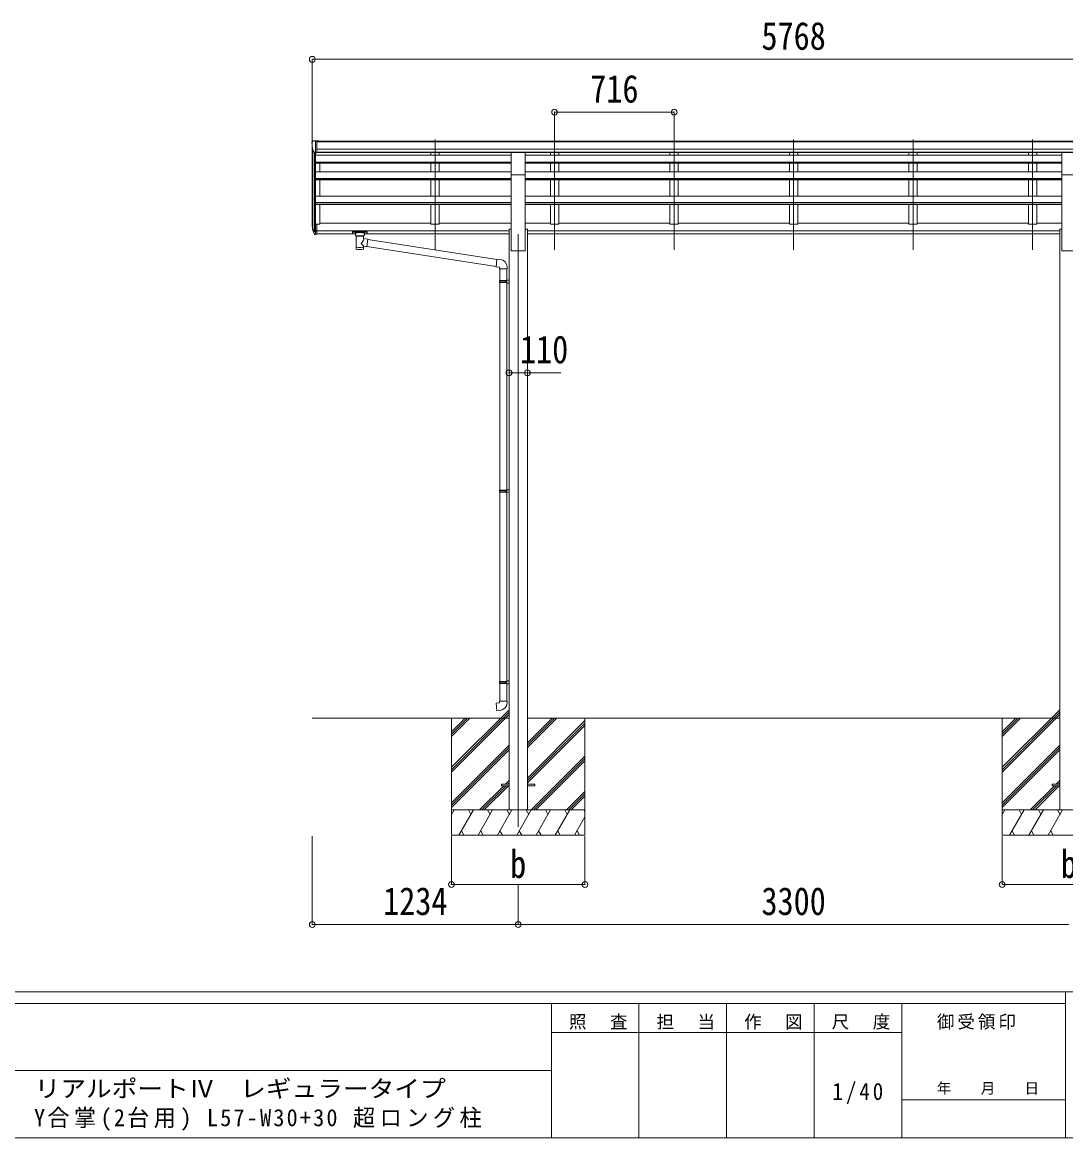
# Model space of a CAD drawing. Units: millimetres at full size. Extents: x -9783 to 9892, y -6828 to 6752.
# Drawn here: x 35 to 6288, y -6828 to -144 of the extents above; entities that cross this region are included whole.
import ezdxf
from ezdxf.enums import TextEntityAlignment as Align

# ---------------------------------------------------------------- set-up
doc = ezdxf.new("R2010")
doc.units = ezdxf.units.MM
doc.header["$LTSCALE"] = 35
doc.header["$PDMODE"] = 32
doc.header["$PDSIZE"] = 35
for name, color, linetype, lineweight in [('0-0_0', 7, 'Continuous', 9), ('0-1_本体', 4, 'Continuous', 9), ('0-2_部品', 7, 'Continuous', 9), ('0-8_PARTS2', 2, 'Continuous', 9), ('0-A_寸法', 6, 'Continuous', 9), ('F-0_240', 7, 'Continuous', 9)]:
    doc.layers.add(name, color=color, linetype=linetype, lineweight=lineweight)
doc.styles.add('ＭＳ ゴシック', font='')
doc.styles.get('ＭＳ ゴシック').set_extended_font_data('MS Gothic')

msp = doc.modelspace()

# ---------------------------------------------------------------- linework, layer by layer
at = {"layer": '0-0_0'}
for p, q in [((2607.05, -4608.61), (2951.85, -4263.81)), ((5907.05, -4608.61), (6251.85, -4263.81)), ((1773.05, -4314.43), (2951.85, -4314.43)), ((2607.05, -4622.75), (2951.85, -4277.95)), ((2607.05, -4636.89), (2951.85, -4292.09)), ((2607.05, -4314.43), (2607.05, -5014.43)), ((2607.05, -4424.76), (2717.38, -4314.43)), ((2607.05, -4410.62), (2703.24, -4314.43)), ((2607.05, -4396.48), (2689.09, -4314.43)), ((3061.85, -4314.43), (6251.85, -4314.43)), ((3061.85, -4490.46), (3237.88, -4314.43)), ((3061.85, -4476.32), (3223.74, -4314.43)), ((3061.85, -4462.18), (3209.59, -4314.43)), ((3061.85, -4674.31), (3407.05, -4329.11)), ((3061.85, -4688.45), (3407.05, -4343.25)), ((3407.05, -4314.43), (3407.05, -5014.43)), ((5907.05, -4622.75), (6251.85, -4277.95)), ((5907.05, -4636.89), (6251.85, -4292.09)), ((5907.05, -4314.43), (5907.05, -5014.43)), ((5907.05, -4424.76), (6017.38, -4314.43)), ((5907.05, -4410.62), (6003.24, -4314.43)), ((5907.05, -4396.48), (5989.09, -4314.43)), ((3061.85, -4702.59), (3407.05, -4357.39)), ((2607.05, -4820.74), (2951.85, -4475.94)), ((5907.05, -4820.74), (6251.85, -4475.94)), ((2607.05, -4834.88), (2951.85, -4490.08)), ((2607.05, -4849.02), (2951.85, -4504.23)), ((3083.86, -4864.43), (3407.05, -4541.24)), ((5907.05, -4834.88), (6251.85, -4490.08)), ((5907.05, -4849.02), (6251.85, -4504.23)), ((3098, -4864.43), (3407.05, -4555.38)), ((3112.14, -4864.43), (3407.05, -4569.52)), ((2775.49, -4864.43), (2920.99, -4718.93)), ((2789.63, -4864.43), (2935.13, -4718.93)), ((2803.77, -4864.43), (2949.27, -4718.93)), ((2929.99, -4709.93), (2951.85, -4688.07)), ((2944.13, -4709.93), (2951.85, -4702.21)), ((6075.49, -4864.43), (6220.99, -4718.93)), ((6089.63, -4864.43), (6235.13, -4718.93)), ((6103.77, -4864.43), (6249.27, -4718.93)), ((6229.99, -4709.93), (6251.85, -4688.07)), ((6244.13, -4709.93), (6251.85, -4702.21)), ((3295.99, -4864.43), (3407.05, -4753.37)), ((3310.13, -4864.43), (3407.05, -4767.51)), ((3324.27, -4864.43), (3407.05, -4781.66)), ((3407.05, -4864.43), (2607.05, -4864.43)), ((2607.05, -4891.93), (2622.93, -4864.43)), ((2651.79, -5014.43), (2738.4, -4864.43)), ((2723.4, -4890.41), (2708.4, -4864.43)), ((2767.26, -5014.43), (2853.87, -4864.43)), ((2838.87, -4890.41), (2823.86, -4864.43)), ((2882.73, -5014.43), (2969.34, -4864.43)), ((2954.34, -4890.41), (2939.33, -4864.43)), ((2998.2, -5014.43), (3084.81, -4864.43)), ((3069.81, -4890.41), (3054.8, -4864.43)), ((3113.67, -5014.43), (3200.28, -4864.43)), ((3185.28, -4890.41), (3170.28, -4864.43)), ((3229.14, -5014.43), (3315.75, -4864.43)), ((3285.75, -4864.43), (3300.75, -4890.41)), ((3401.22, -4864.43), (3407.05, -4874.53)), ((6707.05, -4864.43), (5907.05, -4864.43)), ((5907.05, -4891.93), (5922.93, -4864.43)), ((5951.79, -5014.43), (6038.4, -4864.43)), ((6023.4, -4890.41), (6008.4, -4864.43)), ((6067.26, -5014.43), (6153.87, -4864.43)), ((6138.87, -4890.41), (6123.86, -4864.43)), ((6182.73, -5014.43), (6269.34, -4864.43)), ((6254.34, -4890.41), (6239.33, -4864.43)), ((3344.61, -5014.43), (3407.05, -4906.29)), ((2666.79, -4988.45), (2681.79, -5014.43)), ((2782.26, -4988.45), (2797.26, -5014.43)), ((2897.73, -4988.45), (2912.73, -5014.43)), ((3013.2, -4988.45), (3028.2, -5014.43)), ((3128.67, -4988.45), (3143.67, -5014.43)), ((3244.14, -4988.45), (3259.14, -5014.43)), ((3359.61, -4988.45), (3374.61, -5014.43)), ((5966.79, -4988.45), (5981.79, -5014.43)), ((6082.26, -4988.45), (6097.26, -5014.43)), ((6197.73, -4988.45), (6212.73, -5014.43)), ((2607.05, -5014.43), (3407.05, -5014.43)), ((5907.05, -5014.43), (6707.05, -5014.43))]:
    msp.add_line(p, q, dxfattribs=at)
at = {"layer": '0-1_本体'}
for p, q in [((1799.55, -856.01), (7504.55, -856.01)), ((1799.55, -861.37), (7514.55, -861.37)), ((1773.05, -1355.17), (1773.05, -892.76)), ((1777.33, -911.56), (1777.33, -1379.43)), ((1787.05, -926.92), (1787.05, -1397.43)), ((1793.05, -926.39), (1793.05, -1353)), ((1799.55, -904.89), (7514.55, -904.89)), ((1799.55, -922.56), (7514.55, -922.56)), ((2964.55, -924.93), (1799.55, -924.93)), ((2484.05, -924.93), (2484.05, -941.2)), ((2534.05, -924.93), (2534.05, -941.2)), ((3049.55, -925.05), (6264.55, -925.05)), ((3200.05, -924.93), (3200.05, -941.2)), ((3250.05, -924.93), (3250.05, -941.2)), ((3916.05, -924.93), (3916.05, -941.2)), ((3966.05, -924.93), (3966.05, -941.2)), ((4632.05, -924.93), (4632.05, -941.2)), ((4682.05, -924.93), (4682.05, -941.2)), ((5348.05, -924.93), (5348.05, -941.2)), ((5398.05, -924.93), (5398.05, -941.2)), ((6064.05, -925.05), (6064.05, -940.79)), ((6114.05, -925.05), (6114.05, -940.79)), ((2964.55, -940.79), (1793.05, -940.79)), ((1793.05, -982.49), (2964.55, -982.49)), ((1793.05, -984.18), (2964.55, -984.18)), ((1793.05, -988.59), (2964.55, -988.59)), ((1818.05, -1039.56), (1818.05, -988.59)), ((2484.05, -988.59), (2484.05, -994.35)), ((2484.05, -988.59), (2484.05, -1039.56)), ((2534.05, -988.59), (2534.05, -994.35)), ((2534.05, -988.59), (2534.05, -1039.56)), ((6264.55, -940.79), (3049.55, -940.79)), ((3049.55, -982.49), (6264.55, -982.49)), ((3049.55, -984.18), (6264.55, -984.18)), ((3049.55, -988.59), (6264.55, -988.59)), ((3200.05, -988.59), (3200.05, -994.35)), ((3200.05, -988.59), (3200.05, -1039.56)), ((3250.05, -988.59), (3250.05, -1039.58)), ((3250.05, -989), (3250.05, -994.77)), ((3916.05, -988.59), (3916.05, -1039.58)), ((3916.05, -989), (3916.05, -994.77)), ((3966.05, -988.59), (3966.05, -1039.58)), ((3966.05, -989), (3966.05, -994.77)), ((4632.05, -988.59), (4632.05, -1039.58)), ((4632.05, -989), (4632.05, -994.77)), ((4682.05, -988.59), (4682.05, -1039.58)), ((4682.05, -989), (4682.05, -994.77)), ((5348.05, -988.59), (5348.05, -1039.58)), ((5348.05, -989), (5348.05, -994.77)), ((5398.05, -988.59), (5398.05, -1039.58)), ((5398.05, -989), (5398.05, -994.77)), ((6064.05, -988.59), (6064.05, -1039.58)), ((6064.05, -989), (6064.05, -994.77)), ((6114.05, -988.59), (6114.05, -1039.58)), ((6114.05, -989), (6114.05, -994.77)), ((1793.05, -1039.58), (2964.55, -1039.58)), ((2964.55, -1514.43), (2964.55, -1058.8)), ((3049.55, -1039.58), (6264.55, -1039.58)), ((3049.55, -1514.43), (3049.55, -1058.8)), ((6264.55, -1514.43), (6264.55, -1058.8)), ((1793.05, -1080.23), (2964.55, -1080.23)), ((1793.05, -1081.91), (2964.55, -1081.91)), ((1793.05, -1088.63), (2964.55, -1088.63)), ((1818.05, -1185.31), (1818.05, -1088.62)), ((2484.05, -1088.62), (2484.05, -1185.31)), ((2534.05, -1088.62), (2534.05, -1185.31)), ((3049.55, -1080.23), (6264.55, -1080.23)), ((3049.55, -1081.91), (6264.55, -1081.91)), ((3049.55, -1088.63), (6264.55, -1088.63)), ((3200.05, -1088.62), (3200.05, -1185.31)), ((3250.05, -1088.62), (3250.05, -1185.31)), ((3916.05, -1089.03), (3916.05, -1185.31)), ((3966.05, -1089.03), (3966.05, -1185.31)), ((4632.05, -1089.03), (4632.05, -1185.31)), ((4682.05, -1089.03), (4682.05, -1185.31)), ((5348.05, -1089.03), (5348.05, -1185.31)), ((5398.05, -1089.03), (5398.05, -1185.31)), ((6064.05, -1089.03), (6064.05, -1185.31)), ((6114.05, -1089.03), (6114.05, -1185.31)), ((1793.05, -1185.31), (2964.55, -1185.31)), ((3049.55, -1185.31), (6264.55, -1185.31)), ((2964.55, -1224.77), (1793.05, -1224.77)), ((2964.55, -1226.45), (1793.05, -1226.45)), ((2964.55, -1235.49), (1793.05, -1235.49)), ((1818.05, -1353.82), (1818.05, -1235.91)), ((2484.05, -1235.49), (2484.05, -1353.82)), ((6264.55, -1224.77), (3049.55, -1224.77)), ((6264.55, -1226.45), (3049.55, -1226.45)), ((6264.55, -1235.49), (3049.55, -1235.49)), ((3200.05, -1235.49), (3200.05, -1353.82)), ((3916.05, -1235.49), (3916.05, -1353.82)), ((4632.05, -1235.49), (4632.05, -1353.82)), ((5348.05, -1235.49), (5348.05, -1353.82)), ((6064.05, -1235.49), (6064.05, -1353.82)), ((1799.55, -1353.82), (1818.05, -1353.82)), ((1799.55, -1392.92), (2952.05, -1392.92)), ((1799.55, -1394.3), (2952.05, -1394.3)), ((1818.05, -1348.61), (2484.05, -1348.61)), ((2534.05, -1348.61), (2964.55, -1348.61)), ((2952.05, -1384.43), (2964.55, -1384.43)), ((2952.05, -1384.43), (2952.05, -4864.43)), ((3049.55, -1348.61), (3200.05, -1348.61)), ((3049.55, -1384.43), (3062.05, -1384.43)), ((3062.05, -1384.43), (3062.05, -4864.43)), ((3062.05, -1392.92), (6252.05, -1392.92)), ((3062.05, -1394.3), (6252.05, -1394.3)), ((3250.05, -1348.61), (3916.05, -1348.61)), ((3966.05, -1348.61), (4632.05, -1348.61)), ((4682.05, -1348.61), (5348.05, -1348.61)), ((5398.05, -1348.61), (6064.05, -1348.61)), ((6114.05, -1348.61), (6264.55, -1348.61)), ((6252.05, -1384.43), (6264.55, -1384.43)), ((6252.05, -1384.43), (6252.05, -4864.43)), ((1799.55, -1411.47), (2031.05, -1411.47)), ((2085.05, -1411.47), (2952.05, -1411.47)), ((3062.05, -1411.47), (6252.05, -1411.47)), ((2964.55, -1514.43), (3049.55, -1514.43)), ((6264.55, -1514.43), (6349.55, -1514.43))]:
    msp.add_line(p, q, dxfattribs=at)
for points in [[(2534.05, -1235.49), (2534.05, -1353.82), (2484.05, -1353.82)], [(3250.05, -1235.49), (3250.05, -1353.82), (3200.05, -1353.82)], [(3966.05, -1235.49), (3966.05, -1353.82), (3916.05, -1353.82)], [(4682.05, -1235.49), (4682.05, -1353.82), (4632.05, -1353.82)], [(5398.05, -1235.49), (5398.05, -1353.82), (5348.05, -1353.82)], [(6114.05, -1235.49), (6114.05, -1353.82), (6064.05, -1353.82)]]:
    msp.add_lwpolyline(points, dxfattribs=at)
at = {"layer": '0-2_部品'}
for p, q in [((1771.05, -863.78), (1771.05, -864.41)), ((1777.96, -854.98), (1773.89, -860.78)), ((1781.05, -854.41), (1778.72, -854.55)), ((1781.05, -854.41), (1799.55, -854.41)), ((1793.05, -927.39), (1793.05, -854.41)), ((1799.55, -854.41), (1809.55, -854.5)), ((1799.55, -926.39), (1799.55, -854.41)), ((1809.55, -856.01), (1809.55, -854.5)), ((1785.42, -925.58), (1776.15, -909.52)), ((1793.05, -927.39), (1787.84, -927.08)), ((1799.55, -926.39), (1793.05, -926.39)), ((2964.55, -924.65), (3049.55, -924.65)), ((2964.55, -1058.8), (2964.55, -924.65)), ((3049.55, -1058.8), (3049.55, -924.65)), ((6264.55, -924.65), (6349.55, -924.65)), ((6264.55, -1058.8), (6264.55, -924.65)), ((2964.55, -1058.8), (3049.55, -1058.8)), ((6264.55, -1058.8), (6349.55, -1058.8)), ((1775.44, -1379.04), (1785.6, -1398.21)), ((1786.61, -1396.96), (1776.86, -1378.54)), ((1778.03, -1395.89), (1785.6, -1413.38)), ((1793.05, -1397.71), (1787.91, -1397.71)), ((1793.05, -1399.71), (1788.2, -1399.71)), ((1793.05, -1353), (1793.05, -1414.88)), ((1799.55, -1353), (1793.05, -1353)), ((1799.55, -1391.31), (1793.05, -1391.31)), ((1799.55, -1396.71), (1793.05, -1396.71)), ((1799.55, -1353), (1799.55, -1414.06)), ((2014.55, -1399.77), (2014.55, -1410.53)), ((2014.55, -1399.96), (2014.55, -1401.5)), ((2016.55, -1399.11), (2099.55, -1399.11)), ((2016.55, -1401.29), (2099.55, -1401.29)), ((2101.55, -1399.77), (2101.55, -1410.53)), ((1793.05, -1414.88), (1788.2, -1414.88)), ((1799.55, -1414.06), (1793.05, -1414.06)), ((2016.55, -1411.2), (2031.05, -1411.2)), ((2031.05, -1418), (2031.05, -1407.73)), ((2035.15, -1422.5), (2035.13, -1502.79)), ((2080.95, -1440.08), (2080.95, -1422.49)), ((2106.17, -1443.98), (2080.95, -1440.07)), ((2085.05, -1418), (2085.05, -1407.73)), ((2085.05, -1411.2), (2099.55, -1411.2)), ((2106.17, -1443.98), (2099.15, -1489.24)), ((2878.28, -1565.83), (2105.86, -1446)), ((2080.96, -1502.79), (2080.95, -1486.17)), ((2080.95, -1486.42), (2099.15, -1489.24)), ((2874.46, -1607.74), (2099.42, -1487.5)), ((2898.97, -1565.64), (2878.13, -1563.82)), ((2894.05, -1621.39), (2940.05, -1621.39)), ((2896.05, -1621.39), (2896.05, -1692.35)), ((2938.05, -1621.39), (2938.05, -1689.79)), ((2940.05, -1621.39), (2940.05, -1610.47)), ((2894.05, -1694.35), (2895.05, -1692.35)), ((2894.05, -1694.35), (2938.05, -1694.35)), ((2894.05, -1694.35), (2894.05, -1702.35)), ((2894.05, -1702.35), (2938.05, -1702.35)), ((2894.05, -1702.35), (2895.05, -1704.35)), ((2895.05, -1692.35), (2938.05, -1692.35)), ((2895.05, -1704.35), (2938.05, -1704.35)), ((2896.05, -1704.35), (2896.05, -2948.12)), ((2933.57, -1694.35), (2933.14, -1692.35)), ((2936.05, -1689.85), (2952.05, -1689.38)), ((2936.05, -1691.85), (2936.05, -1689.85)), ((2936.05, -1691.85), (2938.05, -1691.85)), ((2936.05, -1706.85), (2936.05, -1704.85)), ((2936.05, -1706.85), (2952.05, -1707.32)), ((2938.05, -1706.91), (2938.05, -2945.57)), ((2952.05, -1689.38), (2952.05, -1707.32)), ((2894.05, -2950.12), (2895.05, -2948.12)), ((2894.05, -2950.12), (2938.05, -2950.12)), ((2894.05, -2950.12), (2894.05, -2958.12)), ((2894.05, -2958.12), (2938.05, -2958.12)), ((2894.05, -2958.12), (2895.05, -2960.12)), ((2895.05, -2948.12), (2938.05, -2948.12)), ((2895.05, -2960.12), (2938.05, -2960.12)), ((2896.05, -2960.12), (2896.05, -4093.7)), ((2933.57, -2950.12), (2933.14, -2948.12)), ((2936.05, -2945.62), (2952.05, -2945.15)), ((2936.05, -2947.62), (2936.05, -2945.62)), ((2936.05, -2947.62), (2938.05, -2947.62)), ((2936.05, -2962.62), (2936.05, -2960.62)), ((2936.05, -2962.62), (2952.05, -2963.1)), ((2938.05, -2962.68), (2938.05, -4091.14)), ((2952.05, -2945.15), (2952.05, -2963.1)), ((2894.05, -4095.7), (2895.05, -4093.7)), ((2894.05, -4095.7), (2938.05, -4095.7)), ((2894.05, -4095.7), (2894.05, -4103.7)), ((2894.05, -4103.7), (2938.05, -4103.7)), ((2894.05, -4103.7), (2895.05, -4105.7)), ((2895.05, -4093.7), (2938.05, -4093.7)), ((2895.05, -4105.7), (2938.05, -4105.7)), ((2896.05, -4105.7), (2896.05, -4211.84)), ((2933.57, -4095.7), (2933.14, -4093.7)), ((2936.05, -4091.2), (2952.05, -4090.73)), ((2936.05, -4093.2), (2936.05, -4091.2)), ((2936.05, -4093.2), (2938.05, -4093.2)), ((2936.05, -4108.2), (2936.05, -4106.2)), ((2936.05, -4108.2), (2952.05, -4108.67)), ((2938.05, -4108.26), (2938.05, -4211.84)), ((2952.05, -4090.73), (2952.05, -4108.67)), ((2894.05, -4211.84), (2940.05, -4211.84)), ((2894.05, -4221.84), (2894.05, -4211.84)), ((2940.05, -4211.84), (2940.05, -4222.75))]:
    msp.add_line(p, q, dxfattribs=at)
at = {"layer": '0-2_部品', "color": 4}
for p, q in [((2907.05, -4709.93), (2907.05, -4718.93)), ((2952.05, -4709.93), (2907.05, -4709.93)), ((2952.05, -4718.93), (2907.05, -4718.93)), ((3107.05, -4709.93), (3062.05, -4709.93)), ((3107.05, -4718.93), (3062.05, -4718.93)), ((3107.05, -4709.93), (3107.05, -4718.93)), ((6207.05, -4709.93), (6207.05, -4718.93)), ((6252.05, -4709.93), (6207.05, -4709.93)), ((6252.05, -4718.93), (6207.05, -4718.93))]:
    msp.add_line(p, q, dxfattribs=at)
at = {"layer": '0-2_部品'}
for points in [[(2014.55, -1399.77), (2014.59, -1399.58), (2014.67, -1399.44), (2014.77, -1399.35), (2014.87, -1399.29), (2014.99, -1399.24), (2015.28, -1399.18), (2015.77, -1399.13), (2016.31, -1399.11), (2016.55, -1399.11)], [(2099.55, -1399.11), (2099.9, -1399.11), (2100.43, -1399.14), (2100.88, -1399.19), (2101.18, -1399.27), (2101.35, -1399.36), (2101.47, -1399.5), (2101.54, -1399.68), (2101.55, -1399.77)], [(2014.55, -1410.53), (2014.59, -1410.73), (2014.67, -1410.86), (2014.77, -1410.96), (2014.87, -1411.02), (2014.99, -1411.06), (2015.28, -1411.13), (2015.77, -1411.17), (2016.31, -1411.19), (2016.55, -1411.2)], [(2031.09, -1417.95), (2031.06, -1418.3), (2031.31, -1419.26), (2031.83, -1420.14), (2032.63, -1420.98), (2033.75, -1421.78), (2035.15, -1422.5)], [(2080.95, -1422.49), (2081.18, -1422.4), (2082.54, -1421.66), (2083.65, -1420.82), (2084.41, -1419.95), (2084.87, -1419.05), (2085.04, -1418.16)], [(2099.55, -1411.2), (2099.9, -1411.19), (2100.43, -1411.17), (2100.88, -1411.11), (2101.18, -1411.04), (2101.35, -1410.94), (2101.47, -1410.8), (2101.54, -1410.62), (2101.55, -1410.53)], [(2878.13, -1563.82), (2874.12, -1609.64), (2894.05, -1611.39), (2894.05, -1621.39)], [(2933.57, -1694.35), (2933.57, -1702.35), (2933.14, -1704.35)], [(2936.05, -1704.85), (2938.05, -1704.85), (2938.05, -1691.85)], [(2933.57, -2950.12), (2933.57, -2958.12), (2933.14, -2960.12)], [(2936.05, -2960.62), (2938.05, -2960.62), (2938.05, -2947.62)], [(2933.57, -4095.7), (2933.57, -4103.7), (2933.14, -4105.7)], [(2936.05, -4106.2), (2938.05, -4106.2), (2938.05, -4093.2)], [(2898.97, -4267.58), (2878.13, -4269.4), (2874.12, -4223.58), (2894.05, -4221.84)]]:
    msp.add_lwpolyline(points, dxfattribs=at)
for centre, radius, start, end in [((1774.05, -863.78), 3, 93, 180), ((1973.05, -864.41), 202, 180, 192.90261), ((1778.78, -855.55), 1, 93.5, 145), ((1788.02, -924.08), 3, 210, 266.5), ((1861.71, -1356.87), 89.07, 174.49576, 194.41188), ((1861, -1352.59), 88.05, 177.22392, 197.21071), ((1906.27, -1359.81), 133.22, 183.27987, 195.71302), ((1788.2, -1396.71), 3, 210, 270), ((1787.91, -1396.21), 1.5, 210, 270), ((1788.2, -1411.88), 3, 210, 270), ((2895.05, -1610.47), 45, 0, 85), ((2895.05, -4222.75), 45, 275, 0)]:
    msp.add_arc(centre, radius, start, end, dxfattribs=at)
for centre, major_axis, ratio, start_param, end_param in [((2016.55, -1401.5), (2, 0), 0.109601, 1.5707963, 3.1415927), ((2099.55, -1401.5), (2, 0), 0.109601, 0, 1.5707963), ((2058.05, -1407.73), (27, 0), 0.122176, 6.2831853, 9.424778), ((2058.06, -1422.96), (-22.91, 0.42), 0.072511, 0.0008029, 1.5715993), ((2058.06, -1424.58), (-22.91, 0.42), 0.072511, 0.0008029, 1.5715993), ((2058.04, -1422.96), (22.92, 0.42), 0.07247, 4.71158, 6.2823764), ((2058.04, -1424.58), (22.92, 0.42), 0.07247, 4.71158, 6.2823764), ((2058.05, -1466.62), (-22.81, -26.62), 0.234429, 1.6855472, 3.1268519), ((2060.6, -1463.97), (20.32, -22.25), 0.045535, 0.0389954, 1.3075346), ((2069.05, -1418), (16, 0), 0.361356, 6.2636979, 6.2831853), ((2058.05, -1502.79), (22.92, 0), 0.101955, 3.1415499, 6.2833984), ((2058.05, -1490.35), (22.91, 0), 0.122865, 3.1415927, 6.2831853)]:
    msp.add_ellipse(centre, major_axis=major_axis, ratio=ratio, start_param=start_param, end_param=end_param, dxfattribs=at)
at = {"layer": '0-8_PARTS2'}
for p, q in [((2509.05, -1508.23), (2509.05, -845.7)), ((3225.05, -1508.23), (3225.05, -845.7)), ((3941.05, -1508.23), (3941.05, -845.7)), ((4657.05, -1508.23), (4657.05, -845.7)), ((5373.05, -1508.23), (5373.05, -845.7)), ((6089.05, -1508.23), (6089.05, -845.7)), ((3007.05, -1414.43), (3007.05, -4964.43))]:
    msp.add_line(p, q, dxfattribs=at)
at = {"layer": '0-A_寸法'}
for p, q in [((1773.05, -366.07), (1773.05, -911.69)), ((1773.05, -366.07), (7541.05, -366.07)), ((3225.05, -682.69), (3225.05, -911.69)), ((3225.05, -682.69), (3941.05, -682.69)), ((3941.05, -682.69), (3941.05, -911.69)), ((2951.85, -2244.61), (3061.85, -2244.61)), ((3061.85, -2244.61), (3261.85, -2244.61)), ((1773.05, -5550.79), (1773.05, -5021.85)), ((2607.05, -5310.82), (2607.05, -5021.85)), ((3407.05, -5310.82), (3407.05, -5021.85)), ((5907.05, -5310.82), (5907.05, -5021.85)), ((2607.05, -5310.82), (3407.05, -5310.82)), ((3007.05, -5550.79), (3007.05, -5310.82)), ((5907.05, -5310.82), (6707.05, -5310.82)), ((1773.05, -5550.79), (3007.05, -5550.79)), ((3007.05, -5550.79), (6307.05, -5550.79))]:
    msp.add_line(p, q, dxfattribs=at)
for p in [(1773.05, -366.07), (3225.05, -682.69), (3941.05, -682.69), (2951.85, -2244.61), (3061.85, -2244.61), (2607.05, -5310.82), (3407.05, -5310.82), (5907.05, -5310.82), (1773.05, -5550.79), (3007.05, -5550.79)]:
    msp.add_point(p, dxfattribs=at)
at = {"layer": 'F-0_240', "color": 5}
for p, q in [((-9783.03, -5953.1), (9396.97, -5953.1)), ((6285.75, -5953.1), (6285.75, -6828.1)), ((-9783.03, -6023.1), (6285.75, -6023.1)), ((3205.75, -6023.1), (3205.75, -6828.1)), ((3730.75, -6023.1), (3730.75, -6828.1)), ((4255.75, -6023.1), (4255.75, -6828.1)), ((4780.75, -6023.1), (4780.75, -6828.1)), ((5305.75, -6023.1), (5305.75, -6828.1)), ((3205.75, -6198.1), (5305.75, -6198.1)), ((-3969.25, -6425.6), (3205.75, -6425.6)), ((5305.75, -6600.6), (6285.75, -6600.6)), ((-9783.03, -6828.1), (9396.97, -6828.1))]:
    msp.add_line(p, q, dxfattribs=at)

# ---------------------------------------------------------------- texts
at = {"layer": '0-A_寸法', "color": 7, "style": 'ＭＳ ゴシック', "width": 0.85}
for s, p in [('5768', (4464.55, -359.07)), ('716', (3438.67, -675.69)), ('110', (3017.47, -2237.61)), ('b', (2958.92, -5321.32)), ('b', (6258.92, -5321.32)), ('1234', (2197.55, -5543.79)), ('3300', (4464.55, -5543.79))]:
    msp.add_text(s, height=166.8, dxfattribs=at).set_placement(p, align=Align.BOTTOM_LEFT)
at = {"layer": 'F-0_240', "style": 'ＭＳ ゴシック', "width": 1.1}
msp.add_text('リアルポートⅣ\u3000レギュラータイプ', height=102.6, dxfattribs=at).set_placement((109.35, -6616.22), align=Align.BOTTOM_LEFT)
at = {"layer": 'F-0_240', "style": 'ＭＳ ゴシック'}
msp.add_text('年\u3000\u3000月\u3000\u3000日', height=64.15, dxfattribs=at).set_placement((5515.76, -6583.1), align=Align.BOTTOM_LEFT)
at = {"layer": 'F-0_240', "attachment_point": 7, "style": 'ＭＳ ゴシック'}
for s, insert, char_height in [('\\T1.17;照\u3000査', (3310.76, -6180.6), 76.98), ('\\T1.17;担\u3000当', (3835.76, -6180.6), 76.98), ('\\T1.17;作\u3000図', (4360.75, -6180.6), 76.98), ('\\T1.17;尺\u3000度', (4885.76, -6180.6), 76.98), ('\\T1.17;御受領印', (5515.75, -6180.6), 76.98), ('\\T1.28;\\W0.9;1/40', (4890.13, -6626.85), 102.6), ('\\T1.2;\\W0.95;Y合掌(2台用)\\~L57-W30+30\\~超ロング柱', (105.77, -6786.55), 102.6)]:
    msp.add_mtext(s, dxfattribs=dict(at, insert=insert, char_height=char_height))

doc.saveas('drawing.dxf')
